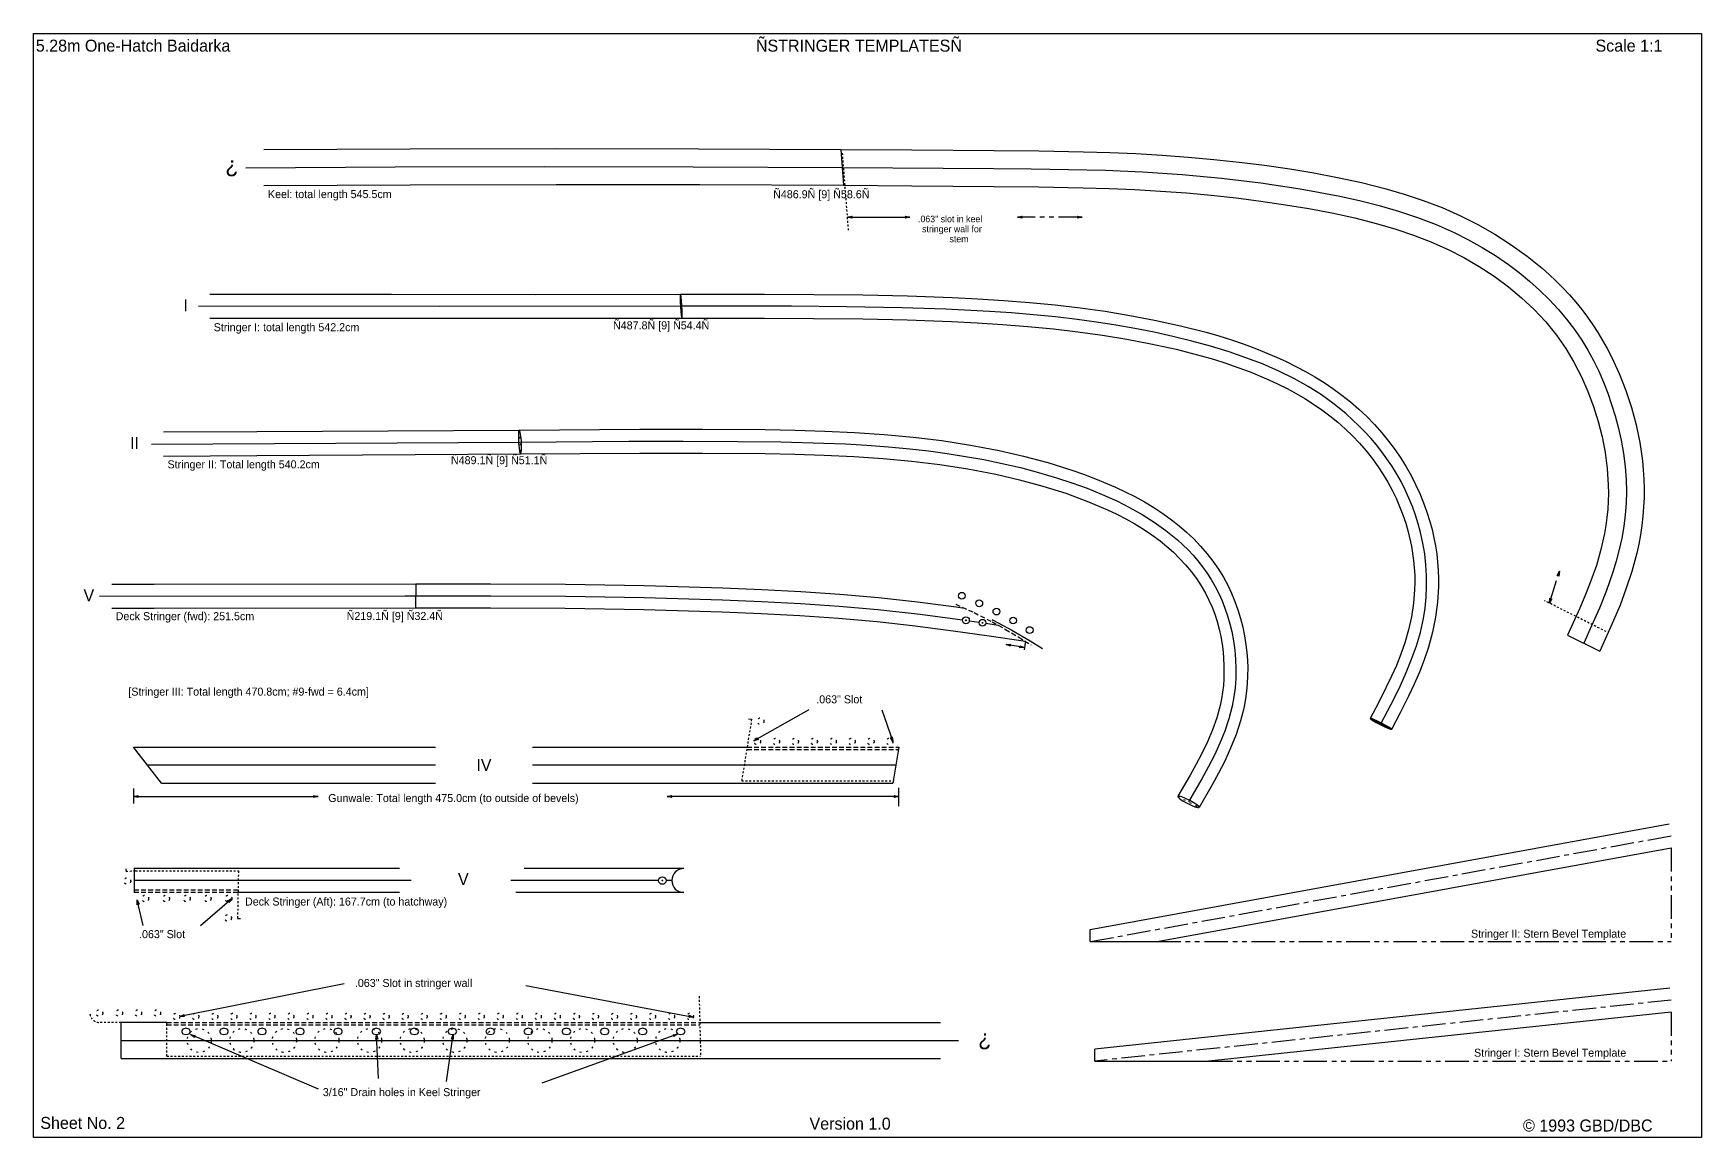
# Model space of a CAD drawing. Extents: x -24.9 to 63.4, y -34.6 to 23.9.
import ezdxf

# ---------------------------------------------------------------- set-up
doc = ezdxf.new("R2010")
doc.units = 0
for name, pattern in [('CENTER', [2, 1.25, -0.25, 0.25, -0.25]), ('DOT', [0.25, 0, -0.25]), ('HIDDEN', [0.375, 0.25, -0.125]), ('PHANTOM', [2.5, 1.25, -0.25, 0.25, -0.25, 0.25, -0.25]), ('STITCH', [0.145, 0.0725, -0.0725])]:
    doc.linetypes.add(name, pattern=pattern)
for name, color, linetype in [('COAMING', 7, 'CONTINUOUS'), ('CONSTRUCTION', 7, 'CONTINUOUS'), ('FOREDECK', 7, 'CONTINUOUS'), ('FORMAT', 7, 'CONTINUOUS'), ('MISC_', 7, 'CONTINUOUS'), ('STATION_1', 7, 'CONTINUOUS'), ('STERN', 7, 'CONTINUOUS'), ('STRINGERS', 7, 'CONTINUOUS'), ('TEXT', 7, 'CONTINUOUS')]:
    doc.layers.add(name, color=color, linetype=linetype)
doc.styles.get("Standard").update_dxf_attribs({"font": 'txt', "height": 0.2})

msp = doc.modelspace()

# ---------------------------------------------------------------- linework, layer by layer
at = {"layer": 'COAMING', "color": 0, "linetype": 'CONTINUOUS'}
msp.add_line((-4.62916, -5.26024), (-4.6347, -6.53023), dxfattribs=at)
at = {"layer": 'CONSTRUCTION', "color": 0, "linetype": 'PHANTOM'}
for p, q in [((61.7984, -19.2409), (61.7984, -24.1935)), ((34.5982, -24.1935), (61.7984, -24.1935)), ((61.7984, -27.9237), (61.7984, -30.5148)), ((37.3369, -30.5148), (61.7984, -30.5148))]:
    msp.add_line(p, q, dxfattribs=at)
at = {"layer": 'FOREDECK', "color": 0, "linetype": 'STITCH'}
for p, q in [((13.1445, -12.4269, -0.000036), (12.6189, -15.689, -0.000036)), ((12.6189, -15.689, -0.000036), (20.6417, -15.689, -0.000141))]:
    msp.add_line(p, q, dxfattribs=at)
at = {"layer": 'FOREDECK', "color": 0, "linetype": 'CONTINUOUS'}
for p, q in [((12.9882, -12.4017, -0.000036), (13.1445, -12.4269, -0.000036)), ((20.9286, -13.9085, -0.000081), (20.6216, -15.8135, -0.000205)), ((20.6434, -15.6785, -0.000161), (20.6236, -15.8014, -0.000143))]:
    msp.add_line(p, q, dxfattribs=at)
at = {"layer": 'FOREDECK', "color": 0, "linetype": 'DOT'}
for centre in [(13.6186, -12.5312, -0.001648), (13.4452, -13.6072, -0.000044), (14.4452, -13.6072, -0.000057), (15.4452, -13.6072, -0.00007), (16.4452, -13.6072, -0.000083), (17.4452, -13.6072, -0.000096), (18.4452, -13.6072, -0.00011), (19.4452, -13.6072, -0.000123), (20.4452, -13.6072, -0.000136)]:
    msp.add_circle(centre, 0.178595, dxfattribs=at)
at = {"layer": 'FORMAT', "color": 0, "linetype": 'CONTINUOUS'}
for p, q in [((-24.8563, -34.5638), (-24.8563, 23.8562)), ((-24.8563, 23.8562), (63.4087, 23.8562)), ((63.4087, 23.8562), (63.4087, -34.5638)), ((63.4087, -34.5638), (-24.8563, -34.5638))]:
    msp.add_line(p, q, dxfattribs=at)
at = {"layer": 'MISC_', "color": 0, "linetype": 'CONTINUOUS'}
msp.add_polyline3d([(25.8642, -7.16093, 0), (25.9169, -7.18751, 0), (26.9086, -7.7164, 0), (27.8794, -8.28303, 0), (28.5283, -8.68275, 0)], dxfattribs=at)
for centre in [(24.2653, -5.89618, 0), (25.1892, -6.2953, 0), (26.0954, -6.73277, 0), (26.9824, -7.2082, 0), (27.854, -7.71142, 0)]:
    msp.add_circle(centre, 0.178595, dxfattribs=at)
at = {"layer": 'STERN', "color": 0, "linetype": 'CONTINUOUS'}
for p, q in [((-19.9666, -20.3366, 0.000015), (-19.9532, -20.4948, 0.000012)), ((-13.8961, -22.9898, 0.000014), (-14.0553, -22.9868, 0.000013)), ((-20.2148, -30.3768), (-20.2148, -28.4718)), ((-17.7977, -28.4718), (-20.2148, -28.4718)), ((10.4024, -28.4718), (23.1358, -28.4718))]:
    msp.add_line(p, q, dxfattribs=at)
at = {"layer": 'STERN', "color": 0, "linetype": 'STITCH'}
for p, q in [((-19.4545, -20.4524, 0.000012), (-19.9532, -20.4948, 0.000012)), ((-14.0068, -20.4524, 0.000013), (-14.0553, -22.9868, 0.000013)), ((10.3682, -27.0804), (10.4462, -30.2524)), ((-20.2148, -28.4718), (-21.3638, -28.4718)), ((-17.7977, -30.2524), (-17.7977, -28.4718)), ((-17.7977, -30.2524), (10.4462, -30.2524))]:
    msp.add_line(p, q, dxfattribs=at)
at = {"layer": 'STERN', "color": 5, "linetype": 'HIDDEN'}
for p, q in [((-17.7977, -28.4718), (10.4024, -28.4718)), ((-17.7977, -28.5963), (10.4024, -28.5963))]:
    msp.add_line(p, q, dxfattribs=at)
at = {"layer": 'STERN', "color": 0, "linetype": 'DOT'}
for centre, radius in [((-19.8852, -20.9881, 0.000015), 0.178595), ((-18.9349, -21.9154), 0.178595), ((-17.8349, -21.9154, -0.000025), 0.178595), ((-16.7349, -21.9154, -0.00005), 0.178595), ((-15.6349, -21.9154, -0.000075), 0.178595), ((-14.5349, -21.9154, -0.0001), 0.178595), ((-14.5546, -22.9407, 0.000013), 0.178595), ((-21.3638, -27.9718, 0.000001), 0.178595), ((-20.3148, -27.9718, 0.000001), 0.178595), ((-19.3079, -27.9718, 0.000001), 0.178595), ((-18.3011, -27.9718, 0.000001), 0.178595), ((-17.2898, -28.1543, 0.000001), 0.178595), ((-16.283, -28.1543, 0.000001), 0.178595), ((-15.2762, -28.1543, 0.000001), 0.178595), ((-14.2693, -28.1543, 0.000001), 0.178595), ((-13.2625, -28.1543, 0.000001), 0.178595), ((-12.2557, -28.1543, 0.000001), 0.178595), ((-11.2489, -28.1543, 0.000001), 0.178595), ((-10.242, -28.1543, 0.000001), 0.178595), ((-9.23521, -28.1543, 0.000001), 0.178595), ((-8.22838, -28.1543, 0.000001), 0.178595), ((-7.22156, -28.1543, 0.000001), 0.178595), ((-6.21473, -28.1543, 0.000001), 0.178595), ((-5.20791, -28.1543, 0.000001), 0.178595), ((-4.20109, -28.1543, 0.000001), 0.178595), ((-3.19426, -28.1543, 0.000001), 0.178595), ((-2.18744, -28.1543, 0.000001), 0.178595), ((-1.18061, -28.1543, 0.000001), 0.178595), ((-0.173787, -28.1543, 0.000001), 0.178595), ((0.833037, -28.1543, 0.000001), 0.178595), ((1.83986, -28.1543, 0.000001), 0.178595), ((2.84669, -28.1543, 0.000001), 0.178595), ((3.85351, -28.1543, 0.000001), 0.178595), ((4.86034, -28.1543, 0.000001), 0.178595), ((5.86716, -28.1543, 0.000001), 0.178595), ((6.87398, -28.1543, 0.000001), 0.178595), ((7.88081, -28.1543, 0.000001), 0.178595), ((8.88763, -28.1543, 0.000001), 0.178595), ((9.89446, -28.1543), 0.178595), ((-16.0807, -29.4243), 0.635), ((-13.8271, -29.4243), 0.635), ((-11.5735, -29.4243), 0.635), ((-9.31993, -29.4243), 0.635), ((-7.06633, -29.4243), 0.635), ((-4.81273, -29.4243), 0.635), ((-2.55913, -29.4243), 0.635), ((-0.305522, -29.4243), 0.635), ((1.94808, -29.4243), 0.635), ((4.20168, -29.4243), 0.635), ((6.45529, -29.4243), 0.635), ((8.70889, -29.4243), 0.635)]:
    msp.add_circle(centre, radius, dxfattribs=at)
at = {"layer": 'STERN', "color": 0, "linetype": 'STITCH', "extrusion": (3.06001e-06, -2.76122e-06, 1)}
msp.add_arc((-21.3638, -27.9718, 0.000013), 0.5, 185.877, 270, dxfattribs=at)
at = {"layer": 'STRINGERS', "color": 0, "linetype": 'CONTINUOUS'}
for p, q in [((17.8642, 17.7165), (18.0088, 15.817)), ((27.2073, 14.1353), (27.4573, 14.1853)), ((27.4073, 14.1353), (27.2073, 14.1353)), ((27.4573, 14.0853), (27.2073, 14.1353)), ((27.2073, 14.1353), (27.2073, 14.1353)), ((27.2073, 14.1353), (27.4073, 14.1353)), ((27.4573, 14.1853), (27.4073, 14.1353)), ((27.4073, 14.1353), (27.4073, 14.1353)), ((27.4073, 14.1353), (27.4573, 14.0853)), ((30.4387, 14.1353), (30.3887, 14.1853)), ((30.3887, 14.1853), (30.6388, 14.1353)), ((30.6388, 14.1353), (30.3887, 14.0853)), ((30.3887, 14.0853), (30.4387, 14.1353)), ((30.4387, 14.1353), (30.4387, 14.1353)), ((30.4387, 14.1353), (30.6388, 14.1353)), ((30.6388, 14.1353), (30.4387, 14.1353)), ((30.6388, 14.1353), (30.6388, 14.1353)), ((55.7574, -4.8273, -0.000245), (55.88, -4.60375)), ((55.8201, -4.79457, -0.000196), (55.7574, -4.8273, -0.000245)), ((55.8201, -4.79457, -0.000196), (55.88, -4.60375)), ((55.88, -4.60375), (55.8201, -4.79457, -0.000196)), ((55.8528, -4.85725, -0.000245), (55.8201, -4.79457, -0.000196)), ((55.8201, -4.79457, -0.000196), (55.8201, -4.79457, -0.000196)), ((55.88, -4.60375), (55.8528, -4.85725, -0.000245)), ((55.88, -4.60375), (55.88, -4.60375)), ((55.3521, -6.28524, -0.001728), (55.3793, -6.03174, -0.001483)), ((55.4747, -6.0617, -0.001483), (55.3521, -6.28524, -0.001728)), ((55.412, -6.09442, -0.001532), (55.3521, -6.28524, -0.001728)), ((55.3521, -6.28524, -0.001728), (55.412, -6.09442, -0.001532)), ((55.3793, -6.03174, -0.001483), (55.412, -6.09442, -0.001532)), ((55.412, -6.09442, -0.001532), (55.4747, -6.0617, -0.001483)), ((55.412, -6.09442, -0.001532), (55.412, -6.09442, -0.001532)), ((55.3521, -6.28524, -0.001728), (55.3521, -6.28524, -0.001728)), ((26.6096, -8.48096), (26.8643, -8.46894)), ((26.8073, -8.51089), (26.6096, -8.48096)), ((26.8493, -8.56781), (26.6096, -8.48096)), ((26.6096, -8.48096), (26.6096, -8.48096)), ((26.6096, -8.48096), (26.8073, -8.51089)), ((27.5796, -8.62779), (26.6096, -8.48096)), ((26.8643, -8.46894), (26.8073, -8.51089)), ((26.8073, -8.51089), (26.8073, -8.51089)), ((26.8073, -8.51089), (26.8493, -8.56781)), ((27.3249, -8.63981), (27.3818, -8.59786)), ((27.5796, -8.62779), (27.3249, -8.63981)), ((27.3818, -8.59786), (27.3399, -8.54094)), ((27.3399, -8.54094), (27.5796, -8.62779)), ((27.3818, -8.59786), (27.3818, -8.59786)), ((27.3818, -8.59786), (27.5796, -8.62779)), ((27.5796, -8.62779), (27.3818, -8.59786)), ((27.6283, -8.30602), (27.5592, -8.76244)), ((27.5796, -8.62779), (27.5796, -8.62779)), ((56.3181, -7.97805), (58.0196, -8.83456)), ((45.8756, -12.3847), (47.0033, -12.9676)), ((-19.567, -13.9085, 0.000386), (-3.58329, -13.9085, 0.000177)), ((-18.0786, -15.8135), (-19.567, -13.9085)), ((1.54632, -13.9085, 0.000109), (12.9058, -13.9085, -0.00004)), ((-18.0786, -15.8135, 0.000367), (-3.58329, -15.8135, 0.000177)), ((1.54632, -15.8135, 0.000109), (20.6216, -15.8135, -0.000141)), ((-19.567, -16.0982), (-19.567, -16.891)), ((-19.567, -16.5179), (-19.317, -16.4679)), ((-19.367, -16.5179), (-19.567, -16.5179)), ((-19.317, -16.5679), (-19.567, -16.5179)), ((-19.567, -16.5179), (-19.567, -16.5179)), ((-19.567, -16.5179), (-19.367, -16.5179)), ((-19.567, -16.5179), (-9.78545, -16.5179)), ((-19.317, -16.4679), (-19.367, -16.5179)), ((-19.367, -16.5179), (-19.367, -16.5179)), ((-19.367, -16.5179), (-19.317, -16.5679)), ((-9.98545, -16.5179), (-10.0354, -16.4679)), ((-10.0354, -16.4679), (-9.78545, -16.5179)), ((-9.78545, -16.5179), (-10.0354, -16.5679)), ((-10.0354, -16.5679), (-9.98545, -16.5179)), ((-9.98545, -16.5179), (-9.98545, -16.5179)), ((-9.98545, -16.5179), (-9.78545, -16.5179)), ((-9.78545, -16.5179), (-9.98545, -16.5179)), ((-9.78545, -16.5179), (-9.78545, -16.5179)), ((8.68114, -16.5179, -0.000145), (8.93114, -16.4679, -0.000145)), ((8.88114, -16.5179, -0.000145), (8.68114, -16.5179, -0.000145)), ((8.93114, -16.5679, -0.000145), (8.68114, -16.5179, -0.000145)), ((8.68114, -16.5179, -0.000145), (8.68114, -16.5179, -0.000145)), ((8.68114, -16.5179, -0.000145), (8.88114, -16.5179, -0.000145)), ((20.9286, -16.5179, -0.000145), (8.68114, -16.5179, -0.000145)), ((8.93114, -16.4679, -0.000145), (8.88114, -16.5179, -0.000145)), ((8.88114, -16.5179, -0.000145), (8.88114, -16.5179, -0.000145)), ((8.88114, -16.5179, -0.000145), (8.93114, -16.5679, -0.000145)), ((20.7286, -16.5179, -0.000145), (20.6786, -16.4679, -0.000145)), ((20.6786, -16.4679, -0.000145), (20.9286, -16.5179, -0.000145)), ((20.9286, -16.5179, -0.000145), (20.6786, -16.5679, -0.000145)), ((20.6786, -16.5679, -0.000145), (20.7286, -16.5179, -0.000145)), ((20.7286, -16.5179, -0.000145), (20.7286, -16.5179, -0.000145)), ((20.7286, -16.5179, -0.000145), (20.9286, -16.5179, -0.000145)), ((20.9286, -16.5179, -0.000145), (20.7286, -16.5179, -0.000145)), ((20.9286, -17.0309, -0.000145), (20.9286, -16.0516, -0.000145)), ((20.9286, -16.5179, -0.000145), (20.9286, -16.5179, -0.000145)), ((31.0534, -23.5481), (61.6846, -17.9707)), ((34.5982, -24.1935), (61.7984, -19.2409)), ((-5.47626, -20.3279, -0.000307), (-19.5367, -20.3279, 0.000014)), ((-4.87561, -20.9629, -0.00032), (-19.5367, -20.9629, 0.000014)), ((8.22232, -20.9629, -0.000307), (0.41275, -20.9629, -0.000307)), ((9.55576, -20.3279, -0.000307), (1.11224, -20.3279, -0.000307)), ((8.92076, -20.9629, -0.000307), (8.6192, -20.9629, -0.000307)), ((-5.47626, -21.5979, -0.000307), (-14.0287, -21.5979, -0.000112)), ((9.55576, -21.5979, -0.000307), (0.665758, -21.5979, -0.000307)), ((31.0534, -24.1935), (31.0534, -23.5481)), ((31.0534, -24.1935), (34.5982, -24.1935)), ((61.7315, -26.6537), (31.3085, -29.8762)), ((61.7984, -27.9237), (37.3369, -30.5148)), ((-20.2148, -29.4243), (24.0883, -29.4243)), ((31.3085, -30.5148), (31.3085, -29.8762)), ((-20.2148, -30.3768), (23.1358, -30.3768)), ((31.3085, -30.5148), (37.3369, -30.5148))]:
    msp.add_line(p, q, dxfattribs=at)
at = {"layer": 'STRINGERS', "color": 0, "linetype": 'STITCH'}
for p, q in [((18.2722, 13.4371), (17.9514, 17.592)), ((58.3545, -7.79259, -0.001728), (55.087, -6.15216, -0.001728))]:
    msp.add_line(p, q, dxfattribs=at)
at = {"layer": 'STRINGERS', "color": 0, "linetype": 'PHANTOM'}
for p, q in [((30.6388, 14.1353), (27.2073, 14.1353)), ((55.3521, -6.28524, -0.001728), (55.88, -4.60375))]:
    msp.add_line(p, q, dxfattribs=at)
at = {"layer": 'STRINGERS', "color": 6, "linetype": 'DOT'}
for p, q in [((9.37765, 10.0541), (9.46407, 8.78888)), ((0.843406, 2.86438), (0.933903, 1.60515)), ((35.6929, -16.5055), (36.8174, -17.0925))]:
    msp.add_line(p, q, dxfattribs=at)
at = {"layer": 'STRINGERS', "color": 5, "linetype": 'HIDDEN'}
for p, q in [((12.9058, -13.9085, -0.00004), (20.9286, -13.9085, -0.000145)), ((12.9058, -14.0329, -0.00004), (20.9286, -14.0329, -0.000145)), ((-14.0263, -21.4735, -0.000112), (-19.5367, -21.4735, 0.000014)), ((-14.0287, -21.5979, -0.000112), (-19.5367, -21.5979, 0.000014))]:
    msp.add_line(p, q, dxfattribs=at)
at = {"layer": 'STRINGERS', "color": 3, "linetype": 'CENTER'}
for p, q in [((31.0534, -24.1935), (61.7984, -18.5955)), ((61.7984, -27.2852), (31.3085, -30.5148))]:
    msp.add_line(p, q, dxfattribs=at)
at = {"layer": 'STRINGERS', "color": 0, "linetype": 'CONTINUOUS'}
for points in [[(-12.6577, 17.7062, 0), (-4.92992, 17.7452, 0), (2.79788, 17.7643, 0), (10.331, 17.7506, 0), (17.8642, 17.7165, 0), (21.6255, 17.6955, 0), (25.9725, 17.6628, 0), (28.3383, 17.6405, 0), (30.7039, 17.5977, 0), (32.0906, 17.555, 0), (33.4768, 17.4955, 0), (34.8618, 17.4163, 0), (36.2453, 17.3148, 0), (37.5918, 17.1921, 0), (38.936, 17.0457, 0), (40.2775, 16.8756, 0), (41.6162, 16.6818, 0), (42.8849, 16.4746, 0), (44.1484, 16.2388, 0), (45.4044, 15.9669, 0), (46.6506, 15.6518, 0), (47.6714, 15.3533, 0), (48.6802, 15.0161, 0), (49.6731, 14.6359, 0), (50.6464, 14.2088, 0), (51.5701, 13.7452, 0), (52.4687, 13.2336, 0), (53.3391, 12.6745, 0), (54.1783, 12.0683, 0), (54.9664, 11.4291, 0), (55.3461, 11.0926, 0), (55.7152, 10.7447, 0), (56.0729, 10.3855, 0), (56.4183, 10.0149, 0), (56.7507, 9.63285, 0), (57.0692, 9.2393, 0), (57.3639, 8.84733, 0), (57.6448, 8.44522, 0), (57.9122, 8.03367, 0), (58.1659, 7.61334, 0), (58.4061, 7.18491, 0), (58.6329, 6.74907, 0), (59.0463, 5.85783, 0), (59.3965, 4.9713, 0), (59.6953, 4.06677, 0), (59.9413, 3.14653, 0), (60.1332, 2.2129, 0), (60.2101, 1.72983, 0), (60.2721, 1.24445, 0), (60.3186, 0.757327, 0), (60.3492, 0.269071, 0), (60.3635, -0.219729, 0), (60.361, -0.708481, 0), (60.3413, -1.19659, 0), (60.3039, -1.68347, 0), (60.2474, -2.17778, 0), (60.1731, -2.66983, 0), (60.0819, -3.15929, 0), (59.9748, -3.64579, 0), (59.7167, -4.60851, 0), (59.4064, -5.55517, 0), (59.091, -6.38828, 0), (58.7487, -7.21002, 0), (58.0196, -8.83456, 0)], [(-13.6102, 16.7461, 0), (-5.72285, 16.7941, 0), (2.16431, 16.8116, 0), (10.0509, 16.8016, 0), (17.9365, 16.7668, 0)], [(17.9365, 16.7668, 0), (17.9365, 16.7668, 0), (25.9654, 16.7103, 0), (27.934, 16.6924, 0), (29.9023, 16.6629, 0), (31.869, 16.6107, 0), (33.8332, 16.5249, 0), (35.9236, 16.3857, 0), (38.0104, 16.1922, 0), (39.0527, 16.074, 0), (40.0943, 15.9408, 0), (41.1354, 15.7923, 0), (42.176, 15.628, 0), (43.2254, 15.445, 0), (44.2717, 15.2407, 0), (45.3118, 15.0107, 0), (46.3431, 14.7504, 0), (47.3627, 14.455, 0), (48.3677, 14.12, 0), (49.3554, 13.7409, 0), (50.3228, 13.3129, 0), (51.0664, 12.94, 0), (51.7933, 12.5344, 0), (52.5014, 12.0961, 0), (53.1881, 11.6254, 0), (53.7554, 11.1983, 0), (54.304, 10.7478, 0), (54.8325, 10.2739, 0), (55.3395, 9.77672, 0), (55.8102, 9.27119, 0), (56.2564, 8.74399, 0), (56.6754, 8.19539, 0), (57.0647, 7.62568, 0), (57.3897, 7.09178, 0), (57.6889, 6.54243, 0), (57.963, 5.97929, 0), (58.213, 5.40401, 0), (58.4396, 4.81825, 0), (58.6438, 4.22366, 0), (58.8263, 3.62191, 0), (58.9881, 3.01465, 0), (59.1454, 2.32633, 0), (59.2729, 1.63357, 0), (59.366, 0.936819, 0), (59.4203, 0.236518, 0), (59.4329, -0.381255, 0), (59.4136, -1.00001, 0), (59.3639, -1.61833, 0), (59.2853, -2.23481, 0), (59.1794, -2.84802, 0), (59.0477, -3.45655, 0), (58.8919, -4.05898, 0), (58.7136, -4.65391, 0), (58.377, -5.61308, 0), (57.9979, -6.55419, 0), (57.5905, -7.48326, 0), (57.1688, -8.40631, 0)], [(-12.6577, 15.8012, 0), (-4.92814, 15.8378, 0), (2.80146, 15.8593, 0), (10.4052, 15.8532, 0), (18.0088, 15.817, 0), (21.6202, 15.7905, 0), (25.9582, 15.7578, 0), (28.3246, 15.7359, 0), (30.6908, 15.6928, 0), (32.0564, 15.6505, 0), (33.4215, 15.5915, 0), (34.7855, 15.513, 0), (36.1478, 15.4123, 0), (37.4627, 15.2915, 0), (38.7753, 15.1474, 0), (40.0853, 14.9802, 0), (41.3925, 14.79, 0), (42.6213, 14.5885, 0), (43.8449, 14.3591, 0), (45.0611, 14.0941, 0), (46.2675, 13.7857, 0), (47.2206, 13.5035, 0), (48.1622, 13.1844, 0), (49.0882, 12.8242, 0), (49.9949, 12.4186, 0), (50.83, 11.9906, 0), (51.6416, 11.5185, 0), (52.4268, 11.0028, 0), (53.183, 10.4439, 0), (53.8798, 9.86565, 0), (54.5406, 9.24709, 0), (54.8555, 8.92251, 0), (55.1588, 8.58762, 0), (55.4499, 8.24236, 0), (55.7279, 7.88664, 0), (55.9779, 7.54096, 0), (56.2157, 7.18652, 0), (56.6549, 6.45392, 0), (57.0469, 5.69399, 0), (57.3928, 4.91188, 0), (57.6891, 4.12481, 0), (57.9406, 3.323, 0), (58.1459, 2.5082, 0), (58.3037, 1.68217, 0), (58.4141, 0.827157, 0), (58.4694, -0.03323, 0), (58.4753, -0.464015, 0), (58.4661, -0.894436, 0), (58.4412, -1.32392, 0), (58.4002, -1.75191, 0), (58.3424, -2.18096, 0), (58.2689, -2.60769, 0), (58.0787, -3.45334, 0), (57.8379, -4.28715, 0), (57.5549, -5.10739, 0), (57.2699, -5.83597, 0), (56.9642, -6.55519, 0), (56.3181, -7.97805, 0)], [(-15.5278, 10.053, 0), (-5.9058, 10.0505, 0), (1.73594, 10.0468, 0), (9.37765, 10.0541, 0), (13.8205, 10.0608, 0), (16.4288, 10.0498, 0), (19.0369, 10.0189, 0), (21.3967, 9.96762, 0), (23.7557, 9.88382, 0), (25.1202, 9.81582, 0), (26.4837, 9.72986, 0), (27.8455, 9.62266, 0), (29.2052, 9.49099, 0), (30.5266, 9.33623, 0), (31.8444, 9.15282, 0), (33.1577, 8.93844, 0), (34.4656, 8.69076, 0), (35.8359, 8.39027, 0), (37.1946, 8.0418, 0), (37.8683, 7.84692, 0), (38.5374, 7.63688, 0), (39.2015, 7.41062, 0), (39.8599, 7.16708, 0), (40.9156, 6.73133, 0), (41.4347, 6.49322, 0), (41.9466, 6.2405, 0), (42.4504, 5.97233, 0), (42.9449, 5.6879, 0), (43.4291, 5.38636, 0), (43.9021, 5.06688, 0), (44.37, 4.72325, 0), (44.8241, 4.36072, 0), (45.2633, 3.97978, 0), (45.6865, 3.58091, 0), (46.0925, 3.1646, 0), (46.4803, 2.73134, 0), (46.8488, 2.2816, 0), (47.1968, 1.81588, 0), (47.4949, 1.37847, 0), (47.7747, 0.929008, 0), (48.0354, 0.468281, 0), (48.2765, -0.002917, 0), (48.4974, -0.483796, 0), (48.6977, -0.973563, 0), (48.8766, -1.47143, 0), (49.0336, -1.9766, 0), (49.1463, -2.39835, 0), (49.2434, -2.82393, 0), (49.3247, -3.25275, 0), (49.39, -3.6842, 0), (49.4389, -4.11767, 0), (49.4712, -4.55257, 0), (49.4867, -4.98829, 0), (49.4851, -5.42423, 0), (49.4364, -6.23317, 0), (49.3304, -7.03686, 0), (49.1698, -7.83137, 0), (48.9572, -8.61278, 0), (48.7333, -9.27826, 0), (48.4782, -9.93233, 0), (48.1981, -10.5764, 0), (47.8989, -11.2119, 0), (47.4575, -12.0932, 0), (47.0033, -12.9676, 0)], [(9.38157, 9.38462, 0), (9.4011, 9.14534, 0), (9.42363, 8.9481, 0), (9.44574, 8.82293, 0), (9.46407, 8.78888, 0), (9.47581, 8.85115, 0), (9.47919, 9.00024, 0), (9.47369, 9.21346, 0), (9.46014, 9.45836, 0), (9.44062, 9.69764, 0), (9.41808, 9.89488, 0), (9.39597, 10.02, 0), (9.37765, 10.0541, 0), (9.3659, 9.99183, 0), (9.36253, 9.84274, 0), (9.36803, 9.62952, 0), (9.38157, 9.38462, 0)], [(9.42085, 9.42156, 0), (-3.34773, 9.4144, 0), (-16.1157, 9.41976, 0)], [(46.4383, -12.6806, 0), (47.1371, -11.3242, 0), (47.4695, -10.6413, 0), (47.7815, -9.95299, 0), (48.0661, -9.25731, 0), (48.3167, -8.55244, 0), (48.5264, -7.83656, 0), (48.6883, -7.10782, 0), (48.7756, -6.54636, 0), (48.832, -5.97856, 0), (48.8578, -5.40651, 0), (48.8533, -4.83231, 0), (48.8189, -4.25804, 0), (48.7551, -3.6858, 0), (48.6621, -3.11769, 0), (48.5403, -2.5558, 0), (48.4154, -2.08771, 0), (48.2707, -1.62613, 0), (48.1067, -1.17166, 0), (47.924, -0.724895, 0), (47.7228, -0.286419, 0), (47.5038, 0.143175, 0), (47.2674, 0.563293, 0), (47.0142, 0.973344, 0), (46.7581, 1.35351, 0), (46.4877, 1.72377, 0), (46.2038, 2.08386, 0), (45.9069, 2.43351, 0), (45.5977, 2.77247, 0), (45.2768, 3.10046, 0), (44.9449, 3.41722, 0), (44.6025, 3.72248, 0), (43.9601, 4.2438, 0), (43.2889, 4.72679, 0), (42.5921, 5.17143, 0), (41.8728, 5.57769, 0), (41.034, 5.99291, 0), (40.1748, 6.36479, 0), (39.2995, 6.69938, 0), (38.4124, 7.00269, 0), (37.429, 7.30587, 0), (36.4377, 7.5803, 0), (35.4392, 7.82764, 0), (34.4347, 8.04957, 0), (33.4249, 8.24778, 0), (32.4109, 8.42394, 0), (31.3935, 8.57972, 0), (30.3738, 8.7168, 0), (29.2173, 8.85145, 0), (28.0591, 8.96615, 0), (26.8996, 9.06277, 0), (25.7388, 9.14317, 0), (23.4148, 9.26282, 0), (21.0888, 9.34003, 0), (18.172, 9.39679, 0), (15.2551, 9.42173, 0), (9.42144, 9.42156, 0), (9.42085, 9.42156, 0)], [(-15.528, 8.78152, 0), (-5.9058, 8.78045, 0), (9.46407, 8.78888, 0), (13.8215, 8.79078, 0), (16.4242, 8.77926, 0), (19.0267, 8.7489, 0), (21.3734, 8.69795, 0), (23.7193, 8.61434, 0), (25.07, 8.5469, 0), (26.4198, 8.46164, 0), (27.7679, 8.35522, 0), (29.1138, 8.22428, 0), (30.4101, 8.07164, 0), (31.7028, 7.89077, 0), (32.9912, 7.67941, 0), (34.2741, 7.43527, 0), (35.6055, 7.14209, 0), (36.9256, 6.80192, 0), (37.58, 6.61145, 0), (38.2298, 6.40591, 0), (38.8745, 6.1842, 0), (39.5136, 5.94521, 0), (40.5076, 5.5301, 0), (40.9961, 5.30325, 0), (41.4777, 5.06239, 0), (41.9512, 4.80667, 0), (42.4157, 4.53522, 0), (42.87, 4.24719, 0), (43.3131, 3.94171, 0), (43.7395, 3.62169, 0), (44.1529, 3.2842, 0), (44.5522, 2.9297, 0), (44.9362, 2.55864, 0), (45.304, 2.17146, 0), (45.6545, 1.76862, 0), (45.9865, 1.35056, 0), (46.2989, 0.917731, 0), (46.56, 0.520148, 0), (46.8042, 0.111937, 0), (47.031, -0.30617, 0), (47.2399, -0.733442, 0), (47.4303, -1.16914, 0), (47.6017, -1.61255, 0), (47.7536, -2.06292, 0), (47.8856, -2.51952, 0), (48.0559, -3.27269, 0), (48.1703, -4.03612, 0), (48.227, -4.80552, 0), (48.2332, -5.19112, 0), (48.2243, -5.57662, 0), (48.1675, -6.29263, 0), (48.0604, -7.0031, 0), (47.9058, -7.70473, 0), (47.7062, -8.39423, 0), (47.4955, -8.99103, 0), (47.2579, -9.5775, 0), (46.9993, -10.1553, 0), (46.7255, -10.7262, 0), (46.3055, -11.5583, 0), (45.8756, -12.3847, 0)], [(-17.9751, 2.76867, 0), (-13.0292, 2.79005, 0), (-6.09286, 2.8214, 0), (0.843406, 2.86438, 0), (7.22919, 2.91092, 0), (10.5477, 2.91729, 0), (13.8663, 2.89176, 0), (15.4417, 2.86257, 0), (17.0165, 2.81501, 0), (18.5902, 2.74179, 0), (20.1623, 2.63563, 0), (21.6903, 2.49398, 0), (23.2137, 2.30913, 0), (24.7302, 2.076, 0), (26.2374, 1.7895, 0), (27.5323, 1.49425, 0), (28.8153, 1.15032, 0), (30.0831, 0.752808, 0), (30.7103, 0.532434, 0), (31.3326, 0.296832, 0), (32.3925, -0.148856, 0), (32.9131, -0.392832, 0), (33.4255, -0.652724, 0), (33.9284, -0.929902, 0), (34.4205, -1.22574, 0), (34.9002, -1.5416, 0), (35.3663, -1.87886, 0), (35.7701, -2.19933, 0), (36.1602, -2.5376, 0), (36.5346, -2.89332, 0), (36.8917, -3.2661, 0), (37.2297, -3.65557, 0), (37.5467, -4.06134, 0), (37.8409, -4.48305, 0), (38.1107, -4.92031, 0), (38.3354, -5.33477, 0), (38.5381, -5.76074, 0), (38.7189, -6.19694, 0), (38.878, -6.64209, 0), (39.0155, -7.09492, 0), (39.1315, -7.55415, 0), (39.2262, -8.01849, 0), (39.2996, -8.48669, 0), (39.3463, -8.89599, 0), (39.3768, -9.30651, 0), (39.3908, -9.71752, 0), (39.3881, -10.1283, 0), (39.3684, -10.5381, 0), (39.3314, -10.9462, 0), (39.2768, -11.352, 0), (39.2045, -11.7545, 0), (39.1195, -12.1327, 0), (39.0193, -12.5073, 0), (38.7781, -13.2453, 0), (38.4899, -13.9678, 0), (38.1637, -14.6738, 0), (37.8474, -15.2905, 0), (37.5137, -15.8969, 0), (36.8174, -17.0925, 0)], [(0.81597, 2.16086, 0), (0.838819, 1.92554, 0), (0.869255, 1.7373, 0), (0.902644, 1.6248, 0), (0.933903, 1.60515, 0), (0.958274, 1.68136, 0), (0.972046, 1.84182, 0), (0.973122, 2.0621, 0), (0.961339, 2.30867, 0), (0.938491, 2.54399, 0), (0.908055, 2.73223, 0), (0.874666, 2.84474, 0), (0.843406, 2.86438, 0), (0.819035, 2.78817, 0), (0.805264, 2.62771, 0), (0.804187, 2.40743, 0), (0.81597, 2.16086, 0)], [(-18.6084, 2.13064, 0), (-8.85956, 2.17519, 0), (0.888651, 2.23482, 0)], [(0.888651, 2.23482, 0), (0.889139, 2.23482, 0), (6.64764, 2.27346, 0), (9.52727, 2.28049, 0), (12.4074, 2.2708, 0), (14.6885, 2.24419, 0), (16.9686, 2.18277, 0), (18.1078, 2.13264, 0), (19.2463, 2.06619, 0), (20.3838, 1.98087, 0), (21.5202, 1.87413, 0), (22.5038, 1.76237, 0), (23.4855, 1.6311, 0), (24.4641, 1.47879, 0), (25.4387, 1.30393, 0), (26.4083, 1.10499, 0), (27.3718, 0.880454, 0), (28.3283, 0.6288, 0), (29.2767, 0.348505, 0), (30.0892, 0.08156, 0), (30.8929, -0.210748, 0), (31.6856, -0.531233, 0), (32.4651, -0.882706, 0), (33.1429, -1.22267, 0), (33.8047, -1.59277, 0), (34.4467, -1.9966, 0), (35.0649, -2.43775, 0), (35.6707, -2.93325, 0), (35.96, -3.19713, 0), (36.2389, -3.47173, 0), (36.5064, -3.75702, 0), (36.7613, -4.05296, 0), (37.0028, -4.35952, 0), (37.2297, -4.67668, 0), (37.4584, -5.03251, 0), (37.6687, -5.39978, 0), (37.8607, -5.7775, 0), (38.0344, -6.16468, 0), (38.1897, -6.56034, 0), (38.3266, -6.96349, 0), (38.4451, -7.37313, 0), (38.5453, -7.78829, 0), (38.639, -8.27906, 0), (38.7073, -8.7742, 0), (38.75, -9.27191, 0), (38.7668, -9.7704, 0), (38.7574, -10.2679, 0), (38.7216, -10.7625, 0), (38.6592, -11.2525, 0), (38.5698, -11.7361, 0), (38.3987, -12.4047, 0), (38.1803, -13.0591, 0), (37.9214, -13.7012, 0), (37.6287, -14.333, 0), (37.309, -14.9567, 0), (36.969, -15.5742, 0), (36.2551, -16.799, 0)], [(-17.9693, 1.49583, 0), (-13.0292, 1.52005, 0), (0.933903, 1.60515, 0), (7.22919, 1.64092, 0), (10.5459, 1.64625, 0), (13.8627, 1.62176, 0), (15.426, 1.59304, 0), (16.9887, 1.54579, 0), (18.5505, 1.47276, 0), (20.1106, 1.36668, 0), (21.6076, 1.22706, 0), (23.1001, 1.04491, 0), (24.5856, 0.814908, 0), (26.0616, 0.531733, 0), (27.3102, 0.244106, 0), (28.5472, -0.090795, 0), (29.7694, -0.477732, 0), (30.3741, -0.692204, 0), (30.9739, -0.92147, 0), (31.9712, -1.34447, 0), (32.4608, -1.57608, 0), (32.9424, -1.82308, 0), (33.4145, -2.08696, 0), (33.8757, -2.36919, 0), (34.3247, -2.67128, 0), (34.7599, -2.99471, 0), (35.1171, -3.28677, 0), (35.4616, -3.59492, 0), (35.7916, -3.91879, 0), (36.1052, -4.25804, 0), (36.4006, -4.61231, 0), (36.676, -4.98125, 0), (36.9296, -5.36451, 0), (37.1595, -5.76174, 0), (37.3423, -6.12476, 0), (37.5054, -6.49732, 0), (37.6492, -6.87828, 0), (37.774, -7.26652, 0), (37.88, -7.66088, 0), (37.9676, -8.06025, 0), (38.0371, -8.46348, 0), (38.0888, -8.86943, 0), (38.1367, -9.58274, 0), (38.1287, -10.2959, 0), (38.103, -10.6509, 0), (38.0625, -11.0039, 0), (38.0068, -11.3544, 0), (37.9357, -11.7018, 0), (37.7578, -12.3552, 0), (37.5317, -12.995, 0), (37.2667, -13.6215, 0), (36.9721, -14.2348, 0), (36.6688, -14.8129, 0), (36.3514, -15.3821, 0), (35.6929, -16.5055, 0)], [(-20.7133, -5.28261, 0), (-18.4673, -5.27864, 0), (-4.62916, -5.26024, 0), (-0.668823, -5.25924, 0), (3.29114, -5.28295, 0), (7.4564, -5.35682, 0), (11.6213, -5.48308, 0), (13.6843, -5.56591, 0), (15.7461, -5.67098, 0), (17.8055, -5.80836, 0), (19.8612, -5.98813, 0), (21.9154, -6.21686, 0), (23.9651, -6.48488, 0), (24.4159, -6.54785, 0)], [(-21.3609, -5.91802, 0), (-5.19664, -5.89611, 0), (-4.63193, -5.89524, 0)], [(-4.63193, -5.89524, 0), (-0.649063, -5.89406, 0), (3.28932, -5.91795, 0), (7.46466, -5.99215, 0), (11.606, -6.1179, 0), (13.6704, -6.20087, 0), (15.7282, -6.30587, 0), (17.779, -6.44289, 0), (19.8223, -6.62194, 0), (22.0681, -6.87507, 0), (24.3078, -7.17388, 0)], [(-20.7135, -6.5526, 0), (-18.4673, -6.54864, 0), (-4.6347, -6.53023, 0)], [(-4.6347, -6.53023, 0), (-0.673407, -6.52916, 0), (3.2875, -6.55294, 0), (7.4393, -6.62684, 0), (11.5908, -6.75272, 0), (13.642, -6.8349, 0), (15.692, -6.93928, 0), (17.7396, -7.07614, 0), (19.7834, -7.25575, 0), (21.8, -7.48156, 0), (23.8122, -7.74563, 0), (25.7211, -8.01987, 0), (27.6283, -8.30602, 0)], [(24.6614, -7.22412, 0), (25.1822, -7.29927, 0)], [(25.5357, -7.35094, 0), (26.1813, -7.44646, 0)], [(45.8756, -12.3847, 0), (45.9034, -12.4209, 0), (46.0129, -12.4961, 0), (46.1873, -12.5986, 0), (46.4001, -12.713, 0), (46.6189, -12.8217, 0), (46.8104, -12.9083, 0), (46.9453, -12.9595, 0), (47.0033, -12.9676, 0), (46.9754, -12.9313, 0), (46.8659, -12.8561, 0), (46.6915, -12.7536, 0), (46.4787, -12.6392, 0), (46.2599, -12.5305, 0), (46.0685, -12.4439, 0), (45.9335, -12.3927, 0), (45.8756, -12.3847, 0)], [(35.6929, -16.5055, 0), (35.7079, -16.5561, 0), (35.8062, -16.6437, 0), (35.9728, -16.755, 0), (36.1825, -16.8729, 0), (36.4032, -16.9796, 0), (36.6013, -17.0588, 0), (36.7468, -17.0985, 0), (36.8174, -17.0925, 0), (36.8024, -17.0419, 0), (36.7041, -16.9543, 0), (36.5375, -16.8431, 0), (36.3278, -16.7251, 0), (36.1071, -16.6184, 0), (35.909, -16.5392, 0), (35.7635, -16.4996, 0), (35.6929, -16.5055, 0)], [(-17.0245, -28.9481, 0), (-16.9548, -29.0671, 0), (-16.7864, -29.1164, 0), (-16.618, -29.0671, 0), (-16.5483, -28.9481, 0), (-16.618, -28.829, 0), (-16.7864, -28.7797, 0), (-16.9548, -28.829, 0), (-17.0245, -28.9481, 0)], [(-15.0109, -28.9481, 0), (-14.9411, -29.0671, 0), (-14.7727, -29.1164, 0), (-14.6044, -29.0671, 0), (-14.5346, -28.9481, 0), (-14.6044, -28.829, 0), (-14.7727, -28.7797, 0), (-14.9411, -28.829, 0), (-15.0109, -28.9481, 0)], [(-12.9972, -28.9481, 0), (-12.9275, -29.0671, 0), (-12.7591, -29.1164, 0), (-12.5907, -29.0671, 0), (-12.521, -28.9481, 0), (-12.5907, -28.829, 0), (-12.7591, -28.7797, 0), (-12.9275, -28.829, 0), (-12.9972, -28.9481, 0)], [(-10.9836, -28.9481, 0), (-10.9138, -29.0671, 0), (-10.7454, -29.1164, 0), (-10.5771, -29.0671, 0), (-10.5073, -28.9481, 0), (-10.5771, -28.829, 0), (-10.7454, -28.7797, 0), (-10.9138, -28.829, 0), (-10.9836, -28.9481, 0)], [(-8.96992, -28.9481, 0), (-8.90018, -29.0671, 0), (-8.7318, -29.1164, 0), (-8.56342, -29.0671, 0), (-8.49367, -28.9481, 0), (-8.56342, -28.829, 0), (-8.7318, -28.7797, 0), (-8.90018, -28.829, 0), (-8.96992, -28.9481, 0)], [(-6.95627, -28.9481, 0), (-6.88653, -29.0671, 0), (-6.71815, -29.1164, 0), (-6.54977, -29.0671, 0), (-6.48002, -28.9481, 0), (-6.54977, -28.829, 0), (-6.71815, -28.7797, 0), (-6.88653, -28.829, 0), (-6.95627, -28.9481, 0)], [(-4.94262, -28.9481, 0), (-4.87288, -29.0671, 0), (-4.7045, -29.1164, 0), (-4.53612, -29.0671, 0), (-4.46637, -28.9481, 0), (-4.53612, -28.829, 0), (-4.7045, -28.7797, 0), (-4.87288, -28.829, 0), (-4.94262, -28.9481, 0)], [(-2.92897, -28.9481, 0), (-2.85923, -29.0671, 0), (-2.69085, -29.1164, 0), (-2.52247, -29.0671, 0), (-2.45272, -28.9481, 0), (-2.52247, -28.829, 0), (-2.69085, -28.7797, 0), (-2.85923, -28.829, 0), (-2.92897, -28.9481, 0)], [(-0.915325, -28.9481, 0), (-0.845579, -29.0671, 0), (-0.6772, -29.1164, 0), (-0.50882, -29.0671, 0), (-0.439075, -28.9481, 0), (-0.50882, -28.829, 0), (-0.6772, -28.7797, 0), (-0.845579, -28.829, 0), (-0.915325, -28.9481, 0)], [(1.09832, -28.9481, 0), (1.16807, -29.0671, 0), (1.33645, -29.1164, 0), (1.50483, -29.0671, 0), (1.57457, -28.9481, 0), (1.50483, -28.829, 0), (1.33645, -28.7797, 0), (1.16807, -28.829, 0), (1.09832, -28.9481, 0)], [(3.11197, -28.9481, 0), (3.18172, -29.0671, 0), (3.3501, -29.1164, 0), (3.51848, -29.0671, 0), (3.58822, -28.9481, 0), (3.51848, -28.829, 0), (3.3501, -28.7797, 0), (3.18172, -28.829, 0), (3.11197, -28.9481, 0)], [(5.12562, -28.9481, 0), (5.19537, -29.0671, 0), (5.36375, -29.1164, 0), (5.53213, -29.0671, 0), (5.60187, -28.9481, 0), (5.53213, -28.829, 0), (5.36375, -28.7797, 0), (5.19537, -28.829, 0), (5.12562, -28.9481, 0)], [(7.13927, -28.9481, 0), (7.20902, -29.0671, 0), (7.3774, -29.1164, 0), (7.54578, -29.0671, 0), (7.61552, -28.9481, 0), (7.54578, -28.829, 0), (7.3774, -28.7797, 0), (7.20902, -28.829, 0), (7.13927, -28.9481, 0)], [(9.15292, -28.9481, -0.000001), (9.22267, -29.0671, -0.000001), (9.39105, -29.1164, -0.000001), (9.55943, -29.0671, -0.000001), (9.62917, -28.9481, -0.000001), (9.55943, -28.829, -0.000001), (9.39105, -28.7797, -0.000001), (9.22267, -28.829, -0.000001), (9.15292, -28.9481, -0.000001)]]:
    msp.add_polyline3d(points, dxfattribs=at)
at = {"layer": 'STRINGERS', "color": 5, "linetype": 'HIDDEN'}
msp.add_polyline3d([(23.9428, -6.3364, 0), (24.9141, -6.7839, 0), (25.8653, -7.27287, 0), (26.5796, -7.67303, 0), (27.2828, -8.09224, 0), (27.606, -8.29213, 0), (27.9281, -8.49371, 0)], dxfattribs=at)
at = {"layer": 'STRINGERS', "color": 0, "linetype": 'CONTINUOUS'}
for centre, radius in [((24.4851, -7.19541), 0.178595), ((25.3589, -7.32515), 0.178595), ((8.42076, -20.9629), 0.198437), ((8.42076, -20.9629), 0.019844)]:
    msp.add_circle(centre, radius, dxfattribs=at)
at = {"layer": 'STRINGERS', "color": 3, "linetype": 'CENTER'}
for centre in [(24.4851, -7.19541), (25.3589, -7.32515)]:
    msp.add_circle(centre, 0.019844, dxfattribs=at)
at = {"layer": 'STRINGERS', "color": 0, "linetype": 'CONTINUOUS'}
msp.add_arc((9.55576, -20.9629, -0.000307), 0.635, 90, 270, dxfattribs=at)
at = {"layer": 'TEXT', "color": 0, "linetype": 'CONTINUOUS'}
for p, q in [((18.2183, 14.1353), (18.4683, 14.1853)), ((18.4183, 14.1353), (18.2183, 14.1353)), ((18.4683, 14.0853), (18.2183, 14.1353)), ((18.2183, 14.1353), (18.2183, 14.1353)), ((18.2183, 14.1353), (18.4183, 14.1353)), ((18.2183, 14.1353), (21.5146, 14.1353)), ((18.4683, 14.1853), (18.4183, 14.1353)), ((18.4183, 14.1353), (18.4183, 14.1353)), ((18.4183, 14.1353), (18.4683, 14.0853)), ((21.3146, 14.1353), (21.2646, 14.1853)), ((21.2646, 14.1853), (21.5146, 14.1353)), ((21.5146, 14.1353), (21.2646, 14.0853)), ((21.2646, 14.0853), (21.3146, 14.1353)), ((21.3146, 14.1353), (21.3146, 14.1353)), ((21.3146, 14.1353), (21.5146, 14.1353)), ((21.5146, 14.1353), (21.3146, 14.1353)), ((21.5146, 14.1353), (21.5146, 14.1353)), ((16.1689, -11.9388), (13.2689, -13.5787, -0.000044)), ((20.0384, -11.9388), (20.6238, -13.6072, -0.000136)), ((13.2689, -13.5787, -0.000044), (13.4619, -13.4122, -0.000041)), ((13.2689, -13.5787, -0.000044), (13.4619, -13.4122, -0.000041)), ((13.443, -13.4803, -0.000041), (13.2689, -13.5787, -0.000044)), ((13.2689, -13.5787, -0.000044), (13.443, -13.4803, -0.000041)), ((13.443, -13.4803, -0.000041), (13.2689, -13.5787, -0.000044)), ((13.2689, -13.5787, -0.000044), (13.443, -13.4803, -0.000041)), ((13.5111, -13.4992, -0.000041), (13.2689, -13.5787, -0.000044)), ((13.5111, -13.4992, -0.000041), (13.2689, -13.5787, -0.000044)), ((13.2689, -13.5787, -0.000044), (13.2689, -13.5787, -0.000044)), ((13.2689, -13.5787, -0.000044), (13.2689, -13.5787, -0.000044)), ((13.4619, -13.4122, -0.000041), (13.443, -13.4803, -0.000041)), ((13.4619, -13.4122, -0.000041), (13.443, -13.4803, -0.000041)), ((13.443, -13.4803, -0.000041), (13.443, -13.4803, -0.000041)), ((13.443, -13.4803, -0.000041), (13.5111, -13.4992, -0.000041)), ((13.443, -13.4803, -0.000041), (13.443, -13.4803, -0.000041)), ((13.443, -13.4803, -0.000041), (13.5111, -13.4992, -0.000041)), ((20.6238, -13.6072, -0.000136), (20.4939, -13.3878, -0.000117)), ((20.4939, -13.3878, -0.000117), (20.5576, -13.4184, -0.00012)), ((20.6238, -13.6072, -0.000136), (20.4939, -13.3878, -0.000117)), ((20.4939, -13.3878, -0.000117), (20.5576, -13.4184, -0.00012)), ((20.5576, -13.4184, -0.00012), (20.5882, -13.3547, -0.000117)), ((20.5576, -13.4184, -0.00012), (20.5882, -13.3547, -0.000117)), ((20.5576, -13.4184, -0.00012), (20.5576, -13.4184, -0.00012)), ((20.5576, -13.4184, -0.00012), (20.6238, -13.6072, -0.000136)), ((20.6238, -13.6072, -0.000136), (20.5576, -13.4184, -0.00012)), ((20.5576, -13.4184, -0.00012), (20.5576, -13.4184, -0.00012)), ((20.5576, -13.4184, -0.00012), (20.6238, -13.6072, -0.000136)), ((20.6238, -13.6072, -0.000136), (20.5576, -13.4184, -0.00012)), ((20.5882, -13.3547, -0.000117), (20.6238, -13.6072, -0.000136)), ((20.5882, -13.3547, -0.000117), (20.6238, -13.6072, -0.000136)), ((20.6238, -13.6072, -0.000136), (20.6238, -13.6072, -0.000136)), ((20.6238, -13.6072, -0.000136), (20.6238, -13.6072, -0.000136)), ((-3.58329, -14.861, 0.000177), (-18.8228, -14.861, 0.000377)), ((20.7751, -14.861, -0.000143), (1.54632, -14.861, 0.000109)), ((-19.5234, -20.3279, 0.000014), (-19.5234, -21.5979, 0.000013)), ((-19.3675, -21.9869), (-19.2616, -22.2188)), ((-19.3217, -22.1816), (-19.3675, -21.9869)), ((-19.3589, -22.2417), (-19.3675, -21.9869)), ((-19.3675, -21.9869), (-19.3675, -21.9869)), ((-19.3675, -21.9869), (-19.3217, -22.1816)), ((-19.3675, -21.9869), (-19.2616, -22.2188)), ((-19.3217, -22.1816), (-19.3675, -21.9869)), ((-19.3589, -22.2417), (-19.3675, -21.9869)), ((-19.3675, -21.9869), (-19.3675, -21.9869)), ((-19.3675, -21.9869), (-19.3217, -22.1816)), ((-19.05, -23.3362), (-19.3675, -21.9869)), ((-16.005, -23.3362), (-14.3563, -21.9189, -0.0001)), ((-14.5785, -22.0439, -0.000089), (-14.3563, -21.9189, -0.0001)), ((-14.5785, -22.0439, -0.000089), (-14.3563, -21.9189, -0.0001)), ((-14.508, -22.0492, -0.000091), (-14.5785, -22.0439, -0.000089)), ((-14.508, -22.0492, -0.000091), (-14.5785, -22.0439, -0.000089)), ((-14.3563, -21.9189, -0.0001), (-14.5133, -22.1198, -0.000089)), ((-14.3563, -21.9189, -0.0001), (-14.5133, -22.1198, -0.000089)), ((-14.5133, -22.1198, -0.000089), (-14.508, -22.0492, -0.000091)), ((-14.5133, -22.1198, -0.000089), (-14.508, -22.0492, -0.000091)), ((-14.508, -22.0492, -0.000091), (-14.3563, -21.9189, -0.0001)), ((-14.3563, -21.9189, -0.0001), (-14.508, -22.0492, -0.000091)), ((-14.508, -22.0492, -0.000091), (-14.3563, -21.9189, -0.0001)), ((-14.3563, -21.9189, -0.0001), (-14.508, -22.0492, -0.000091)), ((-14.508, -22.0492, -0.000091), (-14.508, -22.0492, -0.000091)), ((-14.508, -22.0492, -0.000091), (-14.508, -22.0492, -0.000091)), ((-14.3563, -21.9189, -0.0001), (-14.3563, -21.9189, -0.0001)), ((-14.3563, -21.9189, -0.0001), (-14.3563, -21.9189, -0.0001)), ((-19.3217, -22.1816), (-19.3589, -22.2417)), ((-19.3217, -22.1816), (-19.3589, -22.2417)), ((-19.2616, -22.2188), (-19.3217, -22.1816)), ((-19.3217, -22.1816), (-19.3217, -22.1816)), ((-19.2616, -22.2188), (-19.3217, -22.1816)), ((-19.3217, -22.1816), (-19.3217, -22.1816)), ((-8.41375, -26.4319), (-17.1113, -28.1499, 0.000001)), ((1.19063, -26.5113), (10.07, -28.1874)), ((-17.1113, -28.1499, 0.000001), (-16.8757, -28.0524, 0.000001)), ((-17.1113, -28.1499, 0.000001), (-16.8757, -28.0524, 0.000001)), ((-16.9151, -28.1112, 0.000001), (-17.1113, -28.1499, 0.000001)), ((-17.1113, -28.1499, 0.000001), (-16.9151, -28.1112, 0.000001)), ((-16.9151, -28.1112, 0.000001), (-17.1113, -28.1499, 0.000001)), ((-17.1113, -28.1499, 0.000001), (-16.9151, -28.1112, 0.000001)), ((-16.8563, -28.1505, 0.000001), (-17.1113, -28.1499, 0.000001)), ((-17.1113, -28.1499, 0.000001), (-17.1113, -28.1499, 0.000001)), ((-16.8563, -28.1505, 0.000001), (-17.1113, -28.1499, 0.000001)), ((-17.1113, -28.1499, 0.000001), (-17.1113, -28.1499, 0.000001)), ((-16.8757, -28.0524, 0.000001), (-16.9151, -28.1112, 0.000001)), ((-16.8757, -28.0524, 0.000001), (-16.9151, -28.1112, 0.000001)), ((-16.9151, -28.1112, 0.000001), (-16.9151, -28.1112, 0.000001)), ((-16.9151, -28.1112, 0.000001), (-16.8563, -28.1505, 0.000001)), ((-16.9151, -28.1112, 0.000001), (-16.9151, -28.1112, 0.000001)), ((-16.9151, -28.1112, 0.000001), (-16.8563, -28.1505, 0.000001)), ((9.81502, -28.1902), (9.87342, -28.1503)), ((9.81502, -28.1902), (9.87342, -28.1503)), ((10.07, -28.1874), (9.81502, -28.1902)), ((10.07, -28.1874), (9.81502, -28.1902)), ((9.87342, -28.1503), (9.83357, -28.0919)), ((9.83357, -28.0919), (10.07, -28.1874)), ((9.87342, -28.1503), (9.83357, -28.0919)), ((9.83357, -28.0919), (10.07, -28.1874)), ((9.87342, -28.1503), (9.87342, -28.1503)), ((9.87342, -28.1503), (10.07, -28.1874)), ((10.07, -28.1874), (9.87342, -28.1503)), ((9.87342, -28.1503), (9.87342, -28.1503)), ((9.87342, -28.1503), (10.07, -28.1874)), ((10.07, -28.1874), (9.87342, -28.1503)), ((10.07, -28.1874), (10.07, -28.1874)), ((10.07, -28.1874), (10.07, -28.1874)), ((-17.7977, -28.5963), (-17.7977, -28.4718)), ((-16.5483, -29.1164), (-16.2986, -29.1683)), ((-16.3642, -29.1947), (-16.5483, -29.1164)), ((-16.3378, -29.2603), (-16.5483, -29.1164)), ((-16.5483, -29.1164), (-16.5483, -29.1164)), ((-16.5483, -29.1164), (-16.3642, -29.1947)), ((-16.5483, -29.1164), (-16.2986, -29.1683)), ((-16.3642, -29.1947), (-16.5483, -29.1164)), ((-16.3378, -29.2603), (-16.5483, -29.1164)), ((-16.5483, -29.1164), (-16.5483, -29.1164)), ((-16.5483, -29.1164), (-16.3642, -29.1947)), ((-9.76313, -32.002), (-16.5483, -29.1164)), ((-6.73938, -29.3682), (-6.70168, -29.116)), ((-6.73938, -29.3682), (-6.70168, -29.116)), ((-6.70168, -29.116), (-6.6395, -29.3633)), ((-6.69189, -29.3158), (-6.70168, -29.116)), ((-6.70168, -29.116), (-6.70168, -29.116)), ((-6.70168, -29.116), (-6.69189, -29.3158)), ((-6.70168, -29.116), (-6.6395, -29.3633)), ((-6.69189, -29.3158), (-6.70168, -29.116)), ((-6.70168, -29.116), (-6.70168, -29.116)), ((-6.70168, -29.116), (-6.69189, -29.3158)), ((-6.58812, -31.4325), (-6.70168, -29.116)), ((-3.00335, -31.5912), (-2.65418, -29.1144)), ((-2.73859, -29.355), (-2.65418, -29.1144)), ((-2.73859, -29.355), (-2.65418, -29.1144)), ((-2.6821, -29.3125), (-2.65418, -29.1144)), ((-2.65418, -29.1144), (-2.6821, -29.3125)), ((-2.6821, -29.3125), (-2.65418, -29.1144)), ((-2.65418, -29.1144), (-2.6821, -29.3125)), ((-2.65418, -29.1144), (-2.63957, -29.369)), ((-2.65418, -29.1144), (-2.65418, -29.1144)), ((-2.65418, -29.1144), (-2.63957, -29.369)), ((-2.65418, -29.1144), (-2.65418, -29.1144)), ((2.06375, -31.6706), (9.24206, -29.0794, -0.000001)), ((8.98993, -29.1173, -0.000001), (9.24206, -29.0794, -0.000001)), ((8.98993, -29.1173, -0.000001), (9.24206, -29.0794, -0.000001)), ((9.05394, -29.1473, -0.000001), (8.98993, -29.1173, -0.000001)), ((9.05394, -29.1473, -0.000001), (8.98993, -29.1173, -0.000001)), ((9.24206, -29.0794, -0.000001), (9.02389, -29.2113, -0.000001)), ((9.24206, -29.0794, -0.000001), (9.02389, -29.2113, -0.000001)), ((9.05394, -29.1473, -0.000001), (9.24206, -29.0794, -0.000001)), ((9.24206, -29.0794, -0.000001), (9.05394, -29.1473, -0.000001)), ((9.05394, -29.1473, -0.000001), (9.24206, -29.0794, -0.000001)), ((9.24206, -29.0794, -0.000001), (9.05394, -29.1473, -0.000001)), ((9.24206, -29.0794, -0.000001), (9.24206, -29.0794, -0.000001)), ((9.24206, -29.0794, -0.000001), (9.24206, -29.0794, -0.000001)), ((-16.2986, -29.1683), (-16.3642, -29.1947)), ((-16.2986, -29.1683), (-16.3642, -29.1947)), ((-16.3642, -29.1947), (-16.3642, -29.1947)), ((-16.3642, -29.1947), (-16.3378, -29.2603)), ((-16.3642, -29.1947), (-16.3642, -29.1947)), ((-16.3642, -29.1947), (-16.3378, -29.2603)), ((-6.69189, -29.3158), (-6.73938, -29.3682)), ((-6.69189, -29.3158), (-6.73938, -29.3682)), ((-6.6395, -29.3633), (-6.69189, -29.3158)), ((-6.69189, -29.3158), (-6.69189, -29.3158)), ((-6.6395, -29.3633), (-6.69189, -29.3158)), ((-6.69189, -29.3158), (-6.69189, -29.3158)), ((-2.6821, -29.3125), (-2.73859, -29.355)), ((-2.6821, -29.3125), (-2.73859, -29.355)), ((-2.63957, -29.369), (-2.6821, -29.3125)), ((-2.6821, -29.3125), (-2.6821, -29.3125)), ((-2.63957, -29.369), (-2.6821, -29.3125)), ((-2.6821, -29.3125), (-2.6821, -29.3125)), ((9.02389, -29.2113, -0.000001), (9.05394, -29.1473, -0.000001)), ((9.02389, -29.2113, -0.000001), (9.05394, -29.1473, -0.000001)), ((9.05394, -29.1473, -0.000001), (9.05394, -29.1473, -0.000001)), ((9.05394, -29.1473, -0.000001), (9.05394, -29.1473, -0.000001))]:
    msp.add_line(p, q, dxfattribs=at)
at = {"layer": 'TEXT', "color": 0, "linetype": 'STITCH'}
for p, q in [((17.9951, -15.8135, -0.000106), (17.9951, -15.8135, -0.000106)), ((-19.4545, -20.4524, 0.000012), (-14.0068, -20.4524, 0.000013)), ((7.29932, -30.3768), (7.29932, -30.3768))]:
    msp.add_line(p, q, dxfattribs=at)

# ---------------------------------------------------------------- texts
at = {"layer": 'FORMAT', "color": 0}
for s, p in [(' 5.28m One-Hatch Baidarka', (-24.9621, 22.8885)), (' Scale 1:1  ', (57.5576, 22.8885)), ('  Sheet No. 2', (-24.9621, -34.1027)), ('Version 1.0', (16.208, -34.1405)), ('© 1993 GBD/DBC  ', (53.9593, -34.2407))]:
    msp.add_text(s, height=0.635, dxfattribs=at).set_placement(p)
at = {"layer": 'STATION_1', "color": 0}
msp.add_text('ÑSTRINGER TEMPLATESÑ', height=0.635, dxfattribs=at).set_placement((13.3709, 22.8885))
at = {"layer": 'TEXT', "color": 0}
for s, height, p in [('¿', 0.846667, (-14.7025, 16.4939)), ('Keel: total length 545.5cm', 0.423333, (-12.446, 15.1407)), ('Ñ486.9Ñ [9] Ñ58.6Ñ  ', 0.423333, (14.2827, 15.1339)), ('I', 0.635, (-16.9196, 9.14512)), ('Stringer I: total length 542.2cm', 0.423333, (-15.3164, 8.09871)), ('Ñ487.8Ñ [9] Ñ54.4Ñ ', 0.423333, (5.81073, 8.19928)), ('II', 0.635, (-19.7416, 1.86011)), ('Stringer II: Total length 540.2cm', 0.423333, (-17.7576, 0.844299)), ('Ñ489.1Ñ [9] Ñ51.1Ñ   ', 0.423333, (-2.76244, 1.064)), ('V', 0.635, (-22.2035, -6.18975)), ('Deck Stringer (fwd): 251.5cm', 0.423333, (-20.5019, -7.18835)), ('Ñ219.1Ñ [9] Ñ32.4Ñ   ', 0.423333, (-8.28173, -7.17982)), ('[Stringer III: Total length 470.8cm; #9-fwd = 6.4cm]', 0.423333, (-19.831, -11.1802)), ('.063" Slot ', 0.423333, (16.5662, -11.586)), ('IV', 0.635, (-1.41751, -15.1601, 0.000191)), ('Gunwale: Total length 475.0cm (to outside of bevels)', 0.423333, (-9.25646, -16.8099, 0.000191)), ('V', 0.635, (-2.38977, -21.2057, -0.000307)), ('Deck Stringer (Aft): 167.7cm (to hatchway)', 0.423333, (-13.6584, -22.2861, 0.000013)), ('.063" Slot ', 0.423333, (-19.2649, -24.0102)), ('Stringer II: Stern Bevel Template', 0.423333, (51.205, -23.986)), ('.063" Slot in stringer wall', 0.423333, (-7.84612, -26.5919)), ('¿', 0.846667, (25.1291, -29.6914)), ('Stringer I: Stern Bevel Template', 0.423333, (51.3663, -30.2819)), ('3/16" Drain holes in Keel Stringer', 0.423333, (-9.54264, -32.368))]:
    msp.add_text(s, height=height, dxfattribs=at).set_placement(p)
at = {"layer": 'TEXT', "color": 3}
for s, p in [('.063" slot in keel ', (21.9479, 13.8653)), ('stringer wall for ', (22.1634, 13.3349)), ('stem', (23.6139, 12.8044))]:
    msp.add_text(s, height=0.348101, dxfattribs=at).set_placement(p)

doc.saveas('drawing.dxf')
